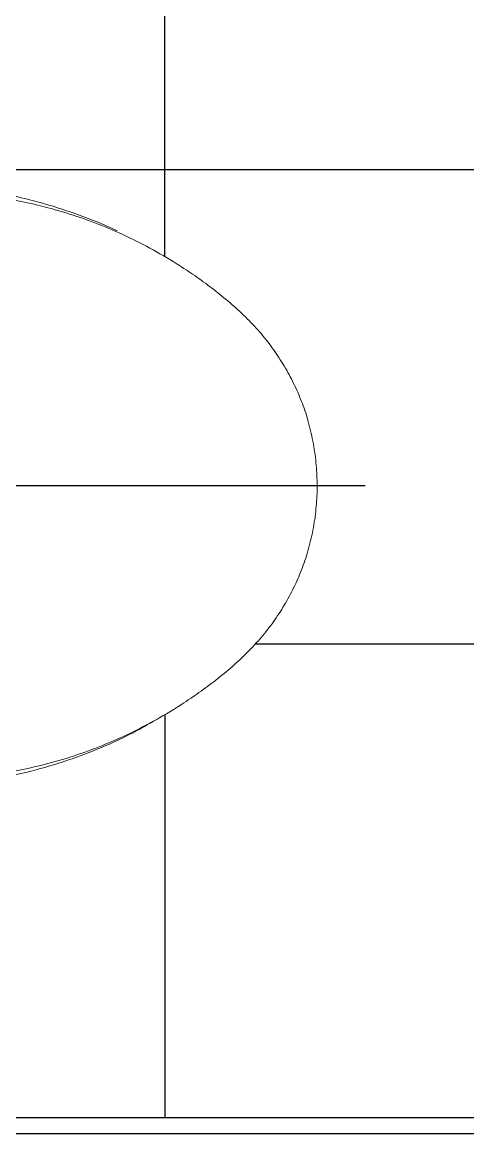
# Model space of a CAD drawing. Header units: millimetres. Extents: x 18456 to 179493, y -203649 to 469211.
# Drawn here: x 142389 to 142671, y -182429 to -181726 of the extents above; entities that cross this region are included whole.
import ezdxf

# ---------------------------------------------------------------- set-up
doc = ezdxf.new("R2010")
doc.units = ezdxf.units.MM
for name, color, linetype, true_color in [('X-평면도(기본형)$0$FIN', 9, 'Continuous', 0x808080), ('X-평면도(기본형)$0$FUR', 6, 'Continuous', 0xff00ff), ('X-평면도(기본형)$0$MC', 7, 'Continuous', 0x7f7fff), ('X-평면도(기본형)$0$TIL', 5, 'Continuous', 0x0000ff)]:
    doc.layers.add(name, color=color, linetype=linetype, true_color=true_color)

# ---------------------------------------------------------------- blocks, each defined once
blk = doc.blocks.new('X-평면도(기본형)$0$IW990')
at = {"layer": 'X-평면도(기본형)$0$FUR', "color": 1, "ltscale": 30, "true_color": 0xff0000}
blk.add_line((237991.89, 46180.28), (238734.95, 46180.28), dxfattribs=at)
at = {"layer": 'X-평면도(기본형)$0$FUR', "linetype": 'Continuous', "lineweight": 15}
for points, knots in [([(238148.71, 46341.48), (238153.12, 46343.46, 0), (238161.95, 46347.43, 0), (238175.57, 46352.5, 0), (238190.07, 46357.29, 0), (238205.53, 46361.55, 0), (238221.93, 46365.22, 0), (238238.46, 46368.3, 0), (238255.06, 46370.96, 0), (238267.82, 46372.83, 0), (238281.69, 46374.81, 0), (238299.93, 46377.2, 0), (238326.46, 46380.12, 0), (238346.36, 46380.13, 0), (238356.32, 46380.14, 0)], [0, 0, 0, 0, 0.0682173, 0.1364846, 0.2047249, 0.2836288, 0.3625896, 0.4416482, 0.5207491, 0.5997706, 0.6235152, 0.718497, 0.8592532, 1, 1, 1, 1]), ([(238522.21, 46373.25), (238513.85, 46373.36, 0), (238497.13, 46373.58, 0), (238472.06, 46373.72, 0), (238447.03, 46373.72, 0), (238422.1, 46373.57, 0), (238394.37, 46373.26, 0), (238363.91, 46372.57, 0), (238330.63, 46371.24, 0), (238302.91, 46369.57, 0), (238280.66, 46368.11, 0), (238263.91, 46366.97, 0), (238247.15, 46365.52, 0), (238230.42, 46363.58, 0), (238213.75, 46360.95, 0), (238196.51, 46357.27, 0), (238178.78, 46352.26, 0), (238160.69, 46345.85, 0), (238142.99, 46338.25, 0), (238125.81, 46329.52, 0), (238110.99, 46320.67, 0), (238098.31, 46312.19, 0), (238087.59, 46304.38, 0), (238077.28, 46296.02, 0), (238067.51, 46287.06, 0), (238058.59, 46277.64, 0), (238050.64, 46267.7, 0), (238043.71, 46257.32, 0), (238037.64, 46246.41, 0), (238032.59, 46235.02, 0), (238029.43, 46226.59, 0), (238028.25, 46221.91, 0), (238028.12, 46221.52, 0)], [0, 0, 0, 0, 0.045045, 0.090113, 0.135167, 0.180192, 0.2252, 0.286412, 0.347638, 0.408861, 0.439659, 0.470514, 0.501361, 0.532157, 0.562894, 0.593613, 0.628106, 0.662718, 0.697369, 0.73198, 0.766473, 0.790174, 0.813941, 0.837696, 0.861396, 0.885041, 0.907276, 0.929591, 0.951906, 0.974141, 0.996378, 1, 1, 1, 1]), ([(238127.1, 46329.94), (238130.07, 46331.7, 0), (238137.1, 46335.87, 0), (238144.46, 46339.42, 0), (238148.71, 46341.48, 0)], [0, 0, 0, 0, 0.421945, 1, 1, 1, 1]), ([(238022.2, 46180.29), (238022.24, 46182.47, 0), (238022.32, 46186.81, 0), (238022.76, 46193.39, 0), (238023.5, 46200.04, 0), (238024.56, 46206.75, 0), (238025.95, 46213.41, 0), (238027.14, 46218.34, 0), (238027.96, 46221.01, 0), (238028.12, 46221.52, 0)], [0, 0, 0, 0, 0.15677, 0.311274, 0.473781, 0.636377, 0.799122, 0.962022, 1, 1, 1, 1]), ([(238022.2, 46180.28), (238022.24, 46178.1, 0), (238022.33, 46173.77, 0), (238022.77, 46167.18, 0), (238023.51, 46160.54, 0), (238024.57, 46153.82, 0), (238025.96, 46147.17, 0), (238027.16, 46142.24, 0), (238027.98, 46139.57, 0), (238028.14, 46139.06, 0)], [0, 0, 0, 0, 0.15677, 0.311274, 0.473781, 0.636377, 0.799122, 0.962022, 1, 1, 1, 1]), ([(238522.24, 45987.27), (238513.88, 45987.16, 0), (238497.15, 45986.93, 0), (238472.08, 45986.79, 0), (238447.06, 45986.79, 0), (238422.13, 45986.94, 0), (238394.39, 45987.24, 0), (238363.93, 45987.93, 0), (238330.66, 45989.25, 0), (238302.94, 45990.92, 0), (238280.69, 45992.38, 0), (238263.94, 45993.52, 0), (238247.18, 45994.97, 0), (238230.45, 45996.9, 0), (238213.77, 45999.53, 0), (238196.53, 46003.2, 0), (238178.81, 46008.22, 0), (238160.71, 46014.62, 0), (238143.01, 46022.21, 0), (238125.83, 46030.94, 0), (238111.01, 46039.8, 0), (238098.33, 46048.27, 0), (238087.61, 46056.08, 0), (238077.3, 46064.43, 0), (238067.53, 46073.39, 0), (238058.6, 46082.82, 0), (238050.66, 46092.76, 0), (238043.73, 46103.13, 0), (238037.65, 46114.04, 0), (238032.6, 46125.43, 0), (238029.44, 46133.86, 0), (238028.25, 46138.54, 0), (238028.12, 46138.93, 0)], [0, 0, 0, 0, 0.045045, 0.090113, 0.135167, 0.180192, 0.2252, 0.286412, 0.347638, 0.408861, 0.439659, 0.470514, 0.501361, 0.532157, 0.562894, 0.593613, 0.628106, 0.662718, 0.697369, 0.73198, 0.766473, 0.790174, 0.813941, 0.837696, 0.861396, 0.885041, 0.907276, 0.929591, 0.951906, 0.974141, 0.996378, 1, 1, 1, 1]), ([(238148.73, 46018.99), (238153.15, 46017, 0), (238161.98, 46013.04, 0), (238175.59, 46007.97, 0), (238190.1, 46003.19, 0), (238205.56, 45998.93, 0), (238221.96, 45995.26, 0), (238238.49, 45992.18, 0), (238255.09, 45989.53, 0), (238267.85, 45987.66, 0), (238281.72, 45985.68, 0), (238299.96, 45983.29, 0), (238326.49, 45980.37, 0), (238346.39, 45980.36, 0), (238356.34, 45980.36, 0)], [0, 0, 0, 0, 0.0682173, 0.1364846, 0.2047249, 0.2836288, 0.3625896, 0.4416482, 0.5207491, 0.5997706, 0.6235152, 0.718497, 0.8592532, 1, 1, 1, 1])]:
    blk.add_open_spline(points, degree=3, knots=knots, dxfattribs=at)
blk = doc.blocks.new('X-평면도(기본형)$0$ba15001400')
at = {"layer": 'X-평면도(기본형)$0$MC'}
blk.add_lwpolyline([(1400, 0), (1400, 300), (2300, 300), (2300, 1500), (1400, 1500), (0, 1500), (0, 0)], close=True, dxfattribs=at)
at = {"layer": 'X-평면도(기본형)$0$TIL'}
for p, q in [((300, 657.51), (300, 1490)), ((600, 130), (600, 1490)), ((255.04, 600), (0, 600)), ((544.88, 600), (1400, 600))]:
    blk.add_line(p, q, dxfattribs=at)
at = {"layer": 'X-평면도(기본형)$0$FUR', "xscale": -1, "rotation": 90}
blk.add_blockref('X-평면도(기본형)$0$IW990', (46580.28, 238718.61), dxfattribs=at)

msp = doc.modelspace()

# ---------------------------------------------------------------- linework, layer by layer
at = {"layer": 'X-평면도(기본형)$0$FIN'}
msp.add_line((143529.57, -182429.15), (141869.57, -182429.15), dxfattribs=at)

# ---------------------------------------------------------------- block references
at = {"xscale": -1, "rotation": 270}
msp.add_blockref('X-평면도(기본형)$0$ba15001400', (141879.57, -182419.15), dxfattribs=at)

doc.saveas('drawing.dxf')
